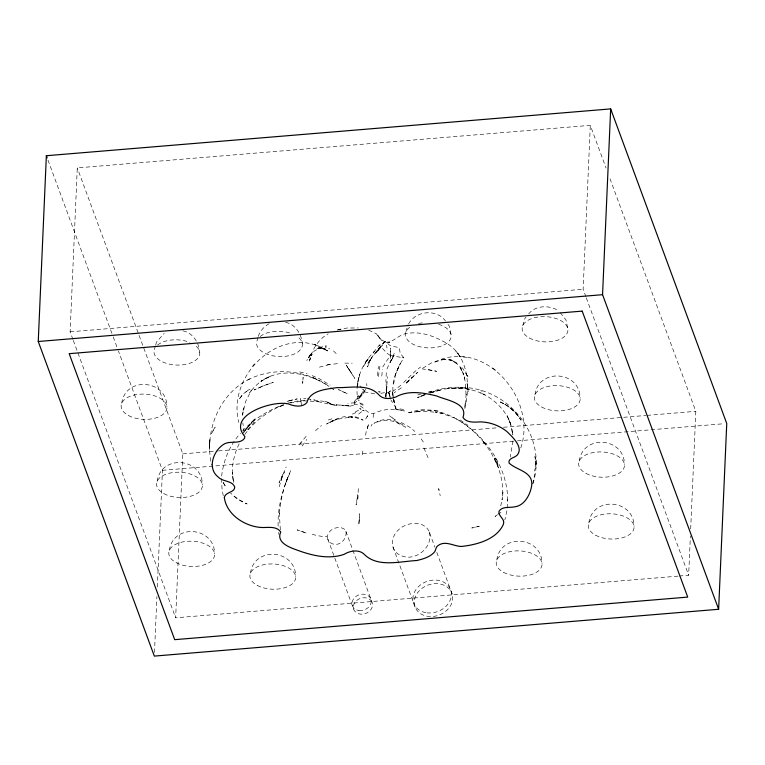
<?xml version="1.0" encoding="UTF-8"?>
<svg xmlns="http://www.w3.org/2000/svg" width="765" height="765" viewBox="0 0 765 765"><rect width="100%" height="100%" fill="white"/><g stroke="black" fill="none" stroke-linecap="round" stroke-linejoin="round"><path stroke-width="0.57" stroke-dasharray="3.83 2.87" d="M325.909 347.406L325.966 345.57L325.852 347.568L329.734 348.888M395.495 407.898L396.117 409.524L404.389 410.977C394.597 408.405 383.915 408.653 374.678 413.138C366.703 415.586 362.887 403.729 354.482 404.513L354.118 404.016C353.899 398.632 361.042 397.293 362.83 392.55L357.551 398.775C361.29 396.404 361.816 391.173 365.651 389.117M393.162 383.523L394.74 376.131L400.468 363.251L397.685 368.845L395.333 374.917L399.387 365.029L403.853 357.848L400.258 353.401L399.253 347.75L390.15 345.598L385.12 341.286L381.773 344.518L379.316 345.053L372.373 353.899L374.391 351.441C361.73 363.595 354.711 381.266 357.666 398.766L357.791 397.59L357.848 399.617L356.968 400.841M72.904 339.344L70.131 331.819L77.284 167.898L590.303 125.336L606.071 168.071M154.482 652.516L156.921 596.547M157.341 587.023L162.438 470.312L118.412 350.992M678.029 576.131L175.654 617.804L182.806 453.884L77.284 167.898M585.923 296.782L583.14 289.256L590.303 125.336M679.205 576.026L688.663 575.242L690.374 536.045M690.69 528.921L695.825 411.321L609.303 176.839M357.857 498.445L357.762 494.716L356.069 504.938L357.857 498.445L358.383 486.884M373.167 417.489L373.397 413.693M385.933 398.412L387.434 376.724M357.465 387.167L358.565 377.422M428.716 392.541C439.512 388.572 451.159 386.459 462.662 387.453L459.65 387.262C509.595 386.994 548.792 437.178 532.478 484.981M354.118 404.016L361.96 395.314L364.293 391.843L364.436 390.026M386.287 372.66L385.904 381.037L386.555 384.709M377.566 375.644L378.35 366.473M535.959 465.082L534.926 456.514C536.714 461.257 536.208 466.526 534.333 471.154M465.197 404.36L466.191 393.965L466.134 395.763L465.216 381.735L464.078 375.682L464.766 379.096L463.064 373.081L460.559 367.688L463.781 374.85L459.268 366.119L461.199 368.166L455.462 362.189L457.594 364.226L450.7 359.78L456.179 362.438L449.112 359.722L453.215 360.583L446.052 359.387L441.223 359.885L444.274 359.187L433.516 362.534C484.465 336.418 538.158 399.473 520.592 448.405M242.591 415.529L243.509 407.841L242.476 414.821L245.718 401.348L251.303 390.485L249.6 392.875C254.888 385.311 262.433 379.43 270.992 375.998L260.884 381.314C281.577 366.731 309.251 373.32 328.931 386.363M381.764 376.084L382.481 369.237M327.535 536.714L327.678 538.627A9.601 7.765 1.6 0 0 328.654 540.874L330.384 542.71A9.792 7.602 -14 0 0 335.405 544.412L337.518 544.183A9.849 6.636 -28.7 0 0 339.584 543.494C343.485 541.62 346.182 537.317 346.153 532.985A8.186 4.867 -63.1 0 0 345.866 531.302L344.48 529.208L341.439 527.774A9.983 8.061 -46.7 0 0 339.517 527.563L337.432 527.668A9.773 8.501 -27.4 0 0 335.3 528.099L334.611 528.328A9.696 8.702 -19.2 0 0 332.603 529.237L331.981 529.61A9.706 8.664 -14.3 0 0 329.82 531.484L328.596 533.1A9.553 8.348 2.7 0 0 327.554 536.15C323.519 537.499 316.28 535.165 311.479 534.257M221.659 476.079C223.399 460.358 229.816 445.087 240.44 433.306M513.028 440.984L510.198 457.088M535.643 466.88L536.15 462.911M503.035 492.029L502.07 499.65C504.384 485.507 500.348 471.058 494.486 458.254L498.608 467.912L490.757 451.972L482.447 440.487L485.794 444.608C476.872 433.564 466.229 423.686 453.377 417.432L454.247 417.862L440.497 412.937L443.958 413.798L435.17 412.019L437.188 412.383L428.008 411.58L414.84 411.771L420.272 411.417L408.462 412.67L412.01 411.828L409.964 412.545C431.259 404.389 454.879 415.787 471.364 429.242C492.956 447.066 508.247 473.698 507.711 502.223L507.568 499.268L507.099 509.729L504.852 519.942M365.66 435.256L366.225 431.039M378.417 376.59L380.014 365.402M362.323 454.812L363.232 448.596M464.594 407.324L465.321 403.05M534.917 473.726L532.736 483.968M357.332 384.508L359.818 374.286L361.051 372.354M500.74 505.894L502.136 499.115M281.195 480.583L282.954 474.109L279.034 482.753L284.685 471.814M367.726 426.947L367.353 428.534L368.673 424.116L367.181 428.486L368.166 425.541M464.833 408.634C470.714 384.967 468.228 353.631 443.557 341.553C433.086 335.835 420.941 331.599 408.864 333.186C400.63 333.387 395.18 340.329 387.807 342.71L391.068 341.735L384.757 342.481L385.933 342.404L380.941 339.45L381.878 340.616L376.275 333.75L367.984 329.772M395.668 374.028L392.837 387.654L393.124 397.274L392.646 392.177L393.535 398.355M279.273 486.779L282.027 476.777L286.177 466.956M121.702 403.241C125.374 376.017 166.971 379.459 166.913 406.684M155.41 345.933L154.54 348.936A22.931 12.623 2.5 0 0 181.487 364.953A22.931 12.623 2.5 0 0 195.371 345.551M155.706 344.939L156.576 341.936L164.159 333.444M157.141 481.357C160.813 454.133 202.4 457.575 202.343 484.8M169.371 550.341C173.043 523.117 214.63 526.559 214.583 553.784M258.015 337.422L257.145 340.425A22.931 12.623 2.5 0 0 284.092 356.442A22.931 12.623 2.5 0 0 297.977 337.03M258.302 336.428C259.918 330.604 264.929 325.747 270.265 323.107M250.461 573.09C254.133 545.866 295.73 549.308 295.673 576.523M405.947 331.761L407.984 324.762M522.696 325.756L524.733 318.766L525.995 317.14M534.936 394.75C538.608 367.525 580.195 370.968 580.138 398.183M496.781 560.018C500.453 532.794 542.041 536.236 541.993 563.461M579.239 461.075C582.911 433.851 624.498 437.293 624.441 464.508M588.83 522.906C592.502 495.682 634.099 499.124 634.042 526.349M396.117 409.524L393.755 399.426M324.236 349.261L327.602 350.925L320.956 347.759L324.609 349.146L321.147 348.142L325.221 348.764L318.489 347.951L322.534 347.989L316.987 348.448L322.486 347.396L318.403 348.314L322.62 346.516L314.224 351.087L311.479 355.381L311.9 354.272L309.739 360.105C312.13 349.395 318.412 339.144 328.242 333.808M309.347 361.128L311.9 354.272M386.966 368.95L394.252 353.42M370.346 359.885L367.506 366.942L369.505 362.285M239.139 443.815C233.402 455.471 230.887 468.782 233.421 481.634L232.464 472.493L232.694 475.553M354.348 402.62L354.702 400.965M365.67 389.232L362.38 394.692L357.561 399.167M214.659 427.692L211.436 433.678L215.309 427.052M371.073 426.134L372.173 424.154M308.697 357.838L311.891 353.162L309.634 355.409L306.784 360.65M363.538 366.397L366.531 361.424M310.169 355.256L308.544 357.838L311.891 353.162M382.787 366.904L390.255 355.467L403.853 357.848M302.213 445.985L306.822 439.454M242.811 433.573L246.913 427.817L254.984 419.048L251.159 422.452L255.194 418.78M246.913 427.817L244.016 431.871L254.984 419.048M247.602 427.53L249.667 424.642M355.897 412.631L352.225 414.142M244.733 434.52L248.73 429.375L248.424 429.767C258.656 417.881 271.996 408.692 286.923 403.796M408.615 323.949C415.538 310.666 436.825 308.601 445.459 321.013M385.12 341.286L375.692 353.105M377.9 349.892L379.775 347.53L372.632 356.194L367.965 363.356L372.584 356.394L384.518 341.553M327.602 350.925C282.849 321.568 226.182 374.41 238.814 422.414M252.526 366.311L254.487 363.853M306.163 436.26L298.838 445.048L301.324 442.533M247.506 429.605L254.257 422.337L253.148 423.188M242.629 430.905C253.588 419.172 267.769 410.719 282.61 404.848M242.036 395.209L238.776 399.674L243.729 393.459L250.117 389.165M406.32 383.322L417.623 372.354L405.421 383.552L411.847 377.614M528.634 313.966C535.701 304.91 550.035 304.91 558.957 311.087M403.595 382.567L414.716 371.694L420.482 367.066M390.485 390.762L388.324 392.646L386.507 392.311L380.023 393.468M261.401 416.256L261.974 415.758M315.419 430.666L321.501 425.55M400.831 385.273L392.024 391.986M358.661 414.018L363.222 410.432L364.216 410.882L362.62 410.155L363.222 410.432M401.396 387.779L394.176 392.789M248.768 389.768L243.729 393.459M497.575 514.663L495.06 516.461L496.772 515.247M422.729 368.223L432.531 362.266M390.37 391.231L388.324 392.646L390.733 399.158M249.906 378.924C218.809 393.497 203.777 432.56 211.685 465.072M355.247 412.01L360.621 409.036L361.157 409.342L359.713 408.5L360.621 409.036M424.613 394.3L419.268 397.111L424.365 394.95M247.784 379.851C273.966 366.569 306.755 369.849 330.241 387.224M319.416 367.152L329.992 364.417M283.968 404.857L278.336 407.018L284.714 404.628M425.378 394.52L417.47 397.58L425.158 394.769M508.715 419.316L511.144 425.598C506.879 411.742 496.093 400.764 483.461 394.09L485.938 395.457L479.808 392.493L481.128 393.134C470.599 388.553 458.876 387.157 447.515 388.61L461.104 388.161L470.552 389.395C456.887 386.574 442.686 388.391 429.643 393.095L441.74 389.643L429.787 393.067M429.624 393.086L431.747 392.369M328.328 419.995L333.358 418.34M417.69 394.95L420.913 394.071M428.438 392.005L431.661 391.116M337.375 329.964L346.985 328.022L358.192 327.965M337.633 329.906L340.932 329.026M287.85 403.136L300.148 400.506L306.124 400.095M347.721 405.966L348.878 405.689L336.179 404.79L349.165 405.986L343.676 405.526M349.729 406.215L355.955 404.79M290.241 402.954L304.355 400.841L318.297 401.606L315.524 401.099L337.269 405.842L325.182 401.434L310.246 399.932M316.987 348.448L318.871 348.104M327.018 364.867L337.489 363.643M344.795 363.146L352.196 363.174M354.836 402.744L347.836 403.375M70.131 331.819L583.14 289.256M182.806 453.884L217.25 451.025M218.436 450.929L497.508 427.778M503.447 427.281L645.947 415.462M647.133 415.366L695.825 411.321M162.438 470.312L516.308 440.956M517.484 440.86L724.398 423.686M364.293 391.843L375.099 393.86M442.562 359.531L446.052 359.387M420.693 410.078L438.259 410.824M402.046 357.724L403.624 357.838M428.056 369.543L436.672 371.302L422.251 368.873M466.822 357.341L461.362 356.758M399.875 408.931L404.169 409.476M303.676 398.402L305.933 398.699M307.071 398.842L314.979 399.866M378.407 391.785L380.195 392.043L378.885 391.823M299.66 371.933L307.109 373.435M332.851 404.58L327.688 403.279L332.603 404.522M285.594 322.304C295.395 324.226 301.735 334.41 302.347 343.868M182.988 330.824C192.79 332.737 199.139 342.921 199.742 352.378M304.413 532.335L297.078 529.877L307.654 533.549M325.182 401.434L330.098 402.964M358.24 400.325L359.32 400.678M388.18 342.328L389.442 342.758M480.554 390.599L482.151 391.202M359.722 402.887L363.432 404.417M312.101 375.634L319.148 378.618L330.193 385.13M503.676 403.643L498.914 401.415C508.027 405.173 516.05 411.58 521.003 420.167C516.872 413.215 510.819 407.439 503.676 403.643L505.751 404.915M312.952 377.709L319.655 380.96M401.3 422.5L410.537 427.712L414.859 431.45M360.162 403.767L363.126 405.307M362.753 389.471L363.461 389.882L362.859 389.203M460.071 419.956L467.931 425.311M330.796 387.673L333.597 389.634L331.073 387.826M389.471 415.797L395.247 419.947L392.263 417.747M390.255 355.467L386.841 353.076L379.316 345.053M495.663 370.308L490.728 366.626M234.052 496.074L240.64 500.97L247.085 504.001L236.098 498.063L230.667 493.157M223.103 482.466L226.631 487.984M510.284 408.032L515.495 412.784L520.391 419.23M333.511 350.906L337.881 355.343M378.589 336.39L378.034 335.787L380.836 339.411L376.275 333.75M458.331 353.937L454.974 350.16M359.98 385.914L362.065 388.295M560.257 312.656L565.985 320.009L567.907 329.199M447.984 324.322L449.237 326.014L451.159 335.204M421.18 438.919L424.986 444.36M347.195 366.712L354.797 378.369L346.306 365.24L351.001 372.431M465.923 373.616L468.553 377.68L462.395 367.822M396.184 408.261L391.001 400.172M223.275 482.61L226.048 487.544M428.955 531.13C424.374 521.787 411.226 521.835 403.212 526.435A19.192 17.796 -17.6 0 0 398.374 529.982C391.087 536.112 389.815 549.442 398.928 554.558A19.393 14.153 -11 0 0 403.834 556.576C417.853 560.391 434.147 545.33 428.955 531.13L434.845 547.09M423.906 448.022L428.304 458.245M507.128 415.519L510.026 422.452L512.846 434.979L511.986 428.849L512.827 435.151M439.167 490.04L438.594 488.606L440.229 495.758M393.918 400.411L393.621 399.646L394.444 403.107L393.621 399.646M586.315 297.862L688.663 575.242M436.786 552.359L452.172 594.061A19.651 15.989 -20.3 0 1 428.123 616.389A19.651 15.989 -20.3 0 1 420.148 589.853A19.651 15.989 -20.3 0 1 452.172 594.061M392.952 546.956L415.328 607.62M345.866 531.302L372.239 602.772A9.83 7.994 -20.3 0 1 360.449 614.123A9.83 7.994 -20.3 0 1 356.136 600.965A9.83 7.994 -20.3 0 1 372.239 602.772M327.841 539.21L334.391 556.968M334.802 558.077L353.64 609.131M47.965 160.067L112.809 335.797M113.201 336.887L118.011 349.901M73.306 340.425L175.654 617.804M389.93 396.107L388.754 391.881L389.481 394.893M390.093 396.939L388.754 391.881L389.404 394.329M386.019 384.824L387.233 391.183M393.344 400.143L393.774 402.017M535.538 458.426L535.949 460.291M223.237 495.73L222.003 488.433L221.496 478.507M233.249 480.162L233.746 482.457M301.639 405.641L300.416 398.603L301.353 403.652M244.035 432.34L242.868 422.911M386.602 345.149L386.956 348.056M280.325 529.896L279.33 513.095L279.273 514.883C280.267 501.677 283.289 488.625 288.242 476.356L285.498 483.709L290.824 470.58C282.801 488.233 277.265 507.606 278.183 527.133M278.699 532.383L278.909 534.486M366.722 383.523L366.875 385.837M157.552 345.063A22.931 12.623 2.5 0 1 189.94 342.462M260.157 336.543A22.931 12.623 2.5 0 1 291.628 333.588M438.527 324.274A22.931 12.623 2.5 0 1 448.204 342.118A22.931 12.623 2.5 0 1 415.902 345.512A22.931 12.623 2.5 0 1 409.705 327.305M418.503 323.547A22.931 12.623 2.5 0 1 423.667 322.753M209.572 442.036L209.534 449.284L210.012 438.412L209.534 443.165L209.572 442.036M390.475 352.665L390.427 358.89L390.313 348.027L390.475 352.665M386.478 389.968L386.43 395.151L386.966 386.641L385.484 398.269L386.382 387.224L386.478 389.968M302.787 381.735L302.691 383.37L303.131 377.336L302.787 381.735M359.215 519.722L358.804 525.125L359.703 513.755L359.215 519.722M367.707 415.739L365.536 419.22L367.707 415.739M391.613 359.273L389.892 363.146L394.31 355.161L391.613 359.273M369.438 361.176L368.883 362.141L371.044 358.546L369.438 361.176M379.124 348.907L376.514 352.617L382.309 345.321L379.124 348.907M367.468 359.885L364.551 363.815L368.998 357.867L367.468 359.885M357.982 396.404L357.599 396.844L358.661 395.811L357.982 396.404M500.932 512.273L498.436 514.051L500.932 512.273M329.074 422.682L326.588 424.04L337.375 419.086L332.077 421.018L337.776 419.182L351.728 416.935L348.238 417.422L352.885 417.078L351.489 417.097L355.792 417.633L363.069 420.167C352.474 413.167 339.201 416.514 329.074 422.682M262.357 386.201L254.057 389.959L267.951 383.982L273.296 382.424L262.357 386.201M377.03 421.907L373.951 423.236C381.773 419.363 391.039 419.66 398.89 423.274L395.782 422.003L405.546 427.205C397.896 420.215 386.679 416.849 377.03 421.907M290.671 400.315L286.387 401.587L297.193 398.909L290.671 400.315M479.234 526.253L471.804 528.003L479.234 526.253M315.878 345.005L314.214 344.393L318.517 346.21L315.878 345.005M347.243 393.679L338.465 389.624L347.243 393.679M459.899 356.375L457.642 353.401L460.377 357.045L459.899 356.375M496.447 460.281L495.118 457.948L498.512 466.64L496.447 460.281M467.711 386.755L466.918 382.328L468.132 391.451L467.711 386.755M392.914 395.878L392.378 392.655L392.894 395.878M257.193 585.368A22.931 12.623 2.5 0 0 295.127 580.09A22.931 12.623 2.5 0 0 266.067 564.312A22.931 12.623 2.5 0 0 257.193 585.368M541.668 407.028A22.931 12.623 2.5 0 0 579.602 401.749A22.931 12.623 2.5 0 0 550.542 385.971A22.931 12.623 2.5 0 0 541.668 407.028M585.961 473.353A22.931 12.623 2.5 0 0 623.905 468.075A22.931 12.623 2.5 0 0 594.835 452.297A22.931 12.623 2.5 0 0 585.961 473.353M595.562 535.184A22.931 12.623 2.5 0 0 633.497 529.915A22.931 12.623 2.5 0 0 604.436 514.137A22.931 12.623 2.5 0 0 595.562 535.184M128.434 415.519A22.931 12.623 2.5 0 0 166.368 410.25A22.931 12.623 2.5 0 0 137.308 394.463A22.931 12.623 2.5 0 0 128.434 415.519M163.863 493.635A22.931 12.623 2.5 0 0 201.807 488.366A22.931 12.623 2.5 0 0 172.737 472.579A22.931 12.623 2.5 0 0 163.863 493.635M176.103 562.619A22.931 12.623 2.5 0 0 214.037 557.35A22.931 12.623 2.5 0 0 184.977 541.563A22.931 12.623 2.5 0 0 176.103 562.619M529.428 338.034A22.931 12.623 2.5 0 0 567.362 332.765A22.931 12.623 2.5 0 0 538.302 316.987A22.931 12.623 2.5 0 0 529.428 338.034M503.513 572.297A22.931 12.623 2.5 0 0 541.448 567.028A22.931 12.623 2.5 0 0 512.387 551.24A22.931 12.623 2.5 0 0 503.513 572.297M426.927 612.832A19.651 15.989 -20.3 0 0 450.824 590.379A19.651 15.989 -20.3 0 0 418.732 586.373A19.651 15.989 -20.3 0 0 426.927 612.832M359.005 610.537A9.83 7.994 -20.3 0 0 370.949 599.301A9.83 7.994 -20.3 0 0 354.903 597.302A9.83 7.994 -20.3 0 0 359.005 610.537"/><path stroke-width="1.15" d="M38.25 341.506L46.359 155.725L610.671 108.907L726.75 423.494L718.641 609.275L154.329 656.093L38.25 341.506L602.562 294.688L718.641 609.275M602.562 294.688L610.671 108.907M46.359 155.725L47.162 157.896M224.327 497.613C226.631 514.176 243.528 525.45 259.364 527.315C266.44 528.29 275.964 525.077 280.736 532.01C276.155 541.85 288.166 546.937 295.701 549.576C310.848 555.285 328.415 559.923 344.279 554.281C350.141 550.618 359.512 549.021 364.637 554.711C377.948 567.668 400.258 561.338 416.762 560.525C422.768 559.1 429.184 557.322 433.717 552.885C436.069 550.991 435.333 547.3 437.963 545.636C445.287 540.147 453.358 546.134 461.123 546.478C476.509 544.9 496.284 539.707 503.294 524.541C505.675 518.947 497.814 516.308 499.029 511.163C502.509 506.048 509.509 508.027 514.625 506.841C523.815 505.761 529.275 496.198 531.235 488.013C535.28 471.556 516.872 470.724 509.031 462.997C507.931 458.311 514.52 457.843 517.025 455.299C524.111 447.458 512.177 436.7 506.803 431.45C499.229 425.455 489.562 421.917 479.865 421.907C474.271 422.242 466.392 422.873 462.959 417.451C468.371 402.945 445.861 400.124 436.805 396.021C423.81 392.789 408.453 389.93 396.088 396.863C390.686 399.053 383.064 399.713 378.866 394.855C368.634 383.485 350.609 387.941 336.973 387.626C326.636 389.203 310.121 390.14 306.88 402.6C302.127 407.898 293.999 406.225 288.185 403.853C272.407 400.229 226.306 415.366 244.838 436.538L244.561 438.249C239.732 444.962 229.777 440.038 223.495 444.455C213.272 451.015 207.009 468.467 218.245 477.035C222.711 482.046 232.264 480.286 234.731 487.037C234.702 492.87 225.082 491.799 224.327 497.613M582.194 311.116L69.175 353.679L174.697 639.664L687.716 597.102L582.194 311.116"/></g></svg>
